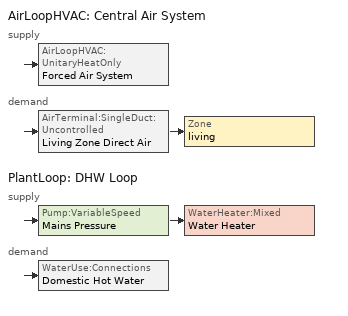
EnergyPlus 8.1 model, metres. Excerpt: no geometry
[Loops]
AirLoopHVAC 'Central Air System'
 supply: AirLoopHVAC:UnitaryHeatOnly 'Forced Air System'
 demand: AirTerminal:SingleDuct:Uncontrolled 'Living Zone Direct Air' > Zone 'living'
PlantLoop 'DHW Loop'
 supply: Pump:VariableSpeed 'Mains Pressure' > WaterHeater:Mixed 'Water Heater'
 demand: WaterUse:Connections 'Domestic Hot Water'
[EnergyManagementSystem:Sensor]
SensibleLoadPredicted: living; Zone Predicted Sensible Load to Setpoint Heat Transfer Rate
Tout: living; Zone Outdoor Air Drybulb Temperature
Tin: living; Zone Mean Air Temperature
Win: living; Zone Mean Air Humidity Ratio
Q_WH: Water Heater; Water Heater Gas Energy
[ZoneControl:Thermostat]
Living Zone Thermostat: Zone=living; Control Type Schedule=LivingZoneControl; Control 1=Living Zone Temperature SP
[ThermostatSetpoint:SingleHeating]
Living Zone Temperature SP: Heating Setpoint Temperature Schedule=HeatingSetPoint
[WaterUse:Equipment]
Name | Peak Flow rate {m^3/s} | Flow Rate Fraction Schedule | Target Temperature Schedule
Clothes Washer | 1.08055e-06 | ClothesWasher | CWWaterTempSchedule
Dishwasher | 3.95453e-07 | Dishwasher | DWWaterTempSchedule
Sinks | 2.13288e-06 | Sinks | SSBWaterTempSchedule
Showers | 3.79135e-06 | Showers | SSBWaterTempSchedule
Baths | 9.65901e-07 | Baths | SSBWaterTempSchedule
[AirLoopHVAC]
Central Air System: Design Supply Air Flow rate {m^3/s}=0.0849381
[AirLoopHVAC:UnitaryHeatOnly]
Forced Air System: Availability Schedule=AlwaysOn; Supply Air Fan Operating Mode Schedule=SupplyFanOperation; Maximum Supply Air Temperature {C}=48.8889; Supply Air Flow rate {m^3/s}=0.0849381; Controlling Zone or Thermostat Location=living; Supply Fan=Supply Fan; Fan Placement=BlowThrough; Heating Coil=Furnace Heating Coil
[Coil:Heating:Electric]
Furnace Heating Coil: Availability Schedule=HeatingSeasonSchedule; Efficiency=1; Nominal Capacity {W}=2813.01
[Fan:OnOff]
Supply Fan: Availability Schedule=SupplyFanAvailability; Fan Efficiency=0.117562; Pressure Rise {Pa}=124.55; Maximum Flow Rate {m^3/s}=0.0849428; Motor Efficiency=1; Motor In Airstream Fraction=1
[AirTerminal:SingleDuct:Uncontrolled]
Living Zone Direct Air: Availability Schedule=AlwaysOn; Maximum Flow Rate {m^3/s}=0.0849381
[AirLoopHVAC:ReturnPlenum]
Return Plenum: Zone=RA Duct Zone
[Zone equipment]
living: Living Zone Direct Air
[Sizing:Plant]
DHW Loop: Loop Type=Heating; Design Loop Exit Temperature {C}=51.6667; Loop Design Temperature Difference {deltaC}=5.55556
[PlantLoop]
DHW Loop: Fluid Type=Water; Plant Equipment Operation Scheme=DHW Loop Operation; Maximum Loop Temperature {C}=100; Minimum Loop Temperature {C}=0; Maximum Loop Flow Rate {m/s}  (This size represents the physical limitations to flow due to losses in the piping system. For BEopt we assume that the pipes are always adequately sized)=0.01; Minimum Loop Flow Rate {m^3/s}=0; Plant Loop Volume {m^3}=0.003; Load Distribution Scheme=Optimal
[PlantEquipmentOperationSchemes]
DHW Loop Operation: Control Scheme 1=DHW Control Scheme; Control Scheme 1 Schedule=AlwaysOn
[PlantEquipmentOperation:HeatingLoad]
DHW Control Scheme: Load Range 1 Lower Limit {W}=0; Load Range 1 Upper Limit {W}=1000000000000000; Priority Control 1 Equip List=DHW Plant Equipment
[Pump:VariableSpeed]
Mains Pressure: Rated Flow Rate {m^3/s}=0.01; Rated Pump Head {Pa}=1; Rated Power Consumption {W}=0; Motor Efficiency=1; Fraction of Motor Inefficiencies to Fluid Stream=0; Coefficient 1 of the Part Load Performance Curve=0; Coefficient 2 of the Part Load Performance Curve=1; Coefficient 3 of the Part Load Performance Curve=0; Coefficient 4 of the Part Load Performance Curve=0; Minimum Flow Rate {m^3/s}=0; Pump Control Type=Intermittent
[PlantEquipmentList]
DHW Plant Equipment: Water Heater
[WaterHeater:Mixed]
Water Heater: 0.143846, WaterHeaterSP1Schedule, 2, 99, Modulate, 11724, 0, 0, 0, NaturalGas, 0.773298, Zone, living, 4.15693, 1, 4.15693, 1, 1, 1, autosize, 1.5
[SetpointManager:Scheduled]
DHW Loop Setpoint Manager: Control Variable=Temperature; Schedule=DHWSupplySetpoint; Setpoint Node or NodeList=DHW Supply Outlet Node
[WaterUse:Connections]
Domestic Hot Water: Drain Water Heat Exchanger Type=None; Water Use Equipment 1=Sinks; Water Use Equipment 2=Showers; Water Use Equipment 3=Clothes Washer; Water Use Equipment 4=Dishwasher; Water Use Equipment 5=Baths
[Schedule:Constant]
Name | Schedule Type | Hourly Value
AlwaysOn; SupplyFanAvailability | FRACTION | 1
CWWaterTempSchedule | TEMPERATURE | 33.6111
DHWSupplySetpoint; DWWaterTempSchedule; WaterHeaterSP1Schedule | TEMPERATURE | 51.6667
LivingZoneControl | MULTIPLIER | 1
SSBWaterTempSchedule | TEMPERATURE | 43.3333
SupplyFanOperation | MULTIPLIER | 0
[Schedule:Day:Hourly]
BathsDayMult0; ClothesWasherDayMult2; DishwasherDayMult1; ShowersDayMult2; SinksDayMult1: FRACTION, 0, 0, 0, 0, 0, 0, 0, 0, 0, 0, 0, 0, 0, 0, 0, 0, 0, 0, 0, 0, 0, 0, 0, 0
BathsDayMult1: FRACTION, 0.0571429, 0.0285714, 0.0285714, 0.0285714, 0.0571429, 0.135714, 0.328571, 0.414286, 0.471429, 0.414286, 0.328571, 0.25, 0.221429, 0.164286, 0.164286, 0.164286, 0.278571, 0.328571, 0.55, 0.714286, 0.714286, 0.55, 0.471429, 0.278571
BathsDayMult2: FRACTION, 0.08, 0.04, 0.04, 0.04, 0.08, 0.19, 0.46, 0.58, 0.66, 0.58, 0.46, 0.35, 0.31, 0.23, 0.23, 0.23, 0.39, 0.46, 0.77, 1, 1, 0.77, 0.66, 0.39
ClothesWasherDayMult0: FRACTION, 0.085541, 0.0665319, 0.0380182, 0.0380182, 0.0665319, 0.10455, 0.2091, 0.465723, 0.693832, 0.817391, 0.798382, 0.712841, 0.636805, 0.570273, 0.465723, 0.494237, 0.475228, 0.465723, 0.465723, 0.465723, 0.465723, 0.446714, 0.304146, 0.161577
ClothesWasherDayMult1: FRACTION, 0.104651, 0.0813953, 0.0465116, 0.0465116, 0.0813953, 0.127907, 0.255814, 0.569767, 0.848837, 1, 0.976744, 0.872093, 0.77907, 0.697674, 0.569767, 0.604651, 0.581395, 0.569767, 0.569767, 0.569767, 0.569767, 0.546512, 0.372093, 0.197674
DishwasherDayMult0: FRACTION, 0.135135, 0.0630631, 0.045045, 0.027027, 0.027027, 0.0900901, 0.18018, 0.279279, 0.522523, 0.585586, 0.504505, 0.432432, 0.369369, 0.414414, 0.324324, 0.342342, 0.342342, 0.441441, 0.783784, 1, 0.810811, 0.603604, 0.396396, 0.279279
DishwasherDayMult2: FRACTION, 0.126126, 0.0588589, 0.042042, 0.0252252, 0.0252252, 0.0840841, 0.168168, 0.260661, 0.487688, 0.546547, 0.470871, 0.403604, 0.344745, 0.386787, 0.302703, 0.31952, 0.31952, 0.412012, 0.731532, 0.933333, 0.756757, 0.563363, 0.36997, 0.260661
HeatingSeasonSchedule01d; HeatingSeasonSchedule02d; HeatingSeasonSchedule03d; HeatingSeasonSchedule04d; HeatingSeasonSchedule05d; HeatingSeasonSchedule10d; HeatingSeasonSchedule11d; HeatingSeasonSchedule12d: ON/OFF, 1, 1, 1, 1, 1, 1, 1, 1, 1, 1, 1, 1, 1, 1, 1, 1, 1, 1, 1, 1, 1, 1, 1, 1
HeatingSeasonSchedule06d; HeatingSeasonSchedule07d; HeatingSeasonSchedule08d; HeatingSeasonSchedule09d: ON/OFF, 0, 0, 0, 0, 0, 0, 0, 0, 0, 0, 0, 0, 0, 0, 0, 0, 0, 0, 0, 0, 0, 0, 0, 0
HeatingSetPointDesignDay: TEMPERATURE, 21.1111, 21.1111, 21.1111, 21.1111, 21.1111, 21.1111, 21.1111, 21.1111, 21.1111, 21.1111, 21.1111, 21.1111, 21.1111, 21.1111, 21.1111, 21.1111, 21.1111, 21.1111, 21.1111, 21.1111, 21.1111, 21.1111, 21.1111, 21.1111
HeatingSetPointWeekday; HeatingSetPointWeekend: TEMPERATURE, 21.6667, 21.6667, 21.6667, 21.6667, 21.6667, 21.6667, 21.6667, 21.6667, 21.6667, 21.6667, 21.6667, 21.6667, 21.6667, 21.6667, 21.6667, 21.6667, 21.6667, 21.6667, 21.6667, 21.6667, 21.6667, 21.6667, 21.6667, 21.6667
ShowersDayMult0: FRACTION, 0.0870056, 0.039548, 0.0237288, 0.039548, 0.110734, 0.411299, 0.933333, 0.925424, 0.751412, 0.585311, 0.474576, 0.371751, 0.268927, 0.229379, 0.20565, 0.19774, 0.237288, 0.308475, 0.332203, 0.332203, 0.332203, 0.324294, 0.229379, 0.166102
ShowersDayMult1: FRACTION, 0.0932203, 0.0423729, 0.0254237, 0.0423729, 0.118644, 0.440678, 1, 0.991525, 0.805085, 0.627119, 0.508475, 0.398305, 0.288136, 0.245763, 0.220339, 0.211864, 0.254237, 0.330508, 0.355932, 0.355932, 0.355932, 0.347458, 0.245763, 0.177966
SinksDayMult0: FRACTION, 0.175897, 0.0879487, 0.0628205, 0.0628205, 0.0879487, 0.226154, 0.527692, 0.778974, 0.829231, 0.778974, 0.678462, 0.628205, 0.615641, 0.565385, 0.540256, 0.515128, 0.603077, 0.816667, 0.942308, 0.866923, 0.716154, 0.603077, 0.502564, 0.339231
SinksDayMult2: FRACTION, 0.186667, 0.0933333, 0.0666667, 0.0666667, 0.0933333, 0.24, 0.56, 0.826667, 0.88, 0.826667, 0.72, 0.666667, 0.653333, 0.6, 0.573333, 0.546667, 0.64, 0.866667, 1, 0.92, 0.76, 0.64, 0.533333, 0.36
[Schedule:Week:Compact]
BathsWk: For: Weekdays, BathsDayMult1, For: CustomDay1, BathsDayMult0, For: CustomDay2, BathsDayMult0, For: AllOtherDays, BathsDayMult2
ClothesWasherWk: For: Weekdays, ClothesWasherDayMult0, For: CustomDay1, ClothesWasherDayMult2, For: CustomDay2, ClothesWasherDayMult2, For: AllOtherDays, ClothesWasherDayMult1
DishwasherWk: For: Weekdays, DishwasherDayMult2, For: CustomDay1, DishwasherDayMult1, For: CustomDay2, DishwasherDayMult1, For: AllOtherDays, DishwasherDayMult0
HeatingSeasonSchedule01: For: Weekdays, HeatingSeasonSchedule01d, For: CustomDay1, HeatingSeasonSchedule01d, For: CustomDay2, HeatingSeasonSchedule01d, For: AllOtherDays, HeatingSeasonSchedule01d
HeatingSeasonSchedule02: For: Weekdays, HeatingSeasonSchedule02d, For: CustomDay1, HeatingSeasonSchedule02d, For: CustomDay2, HeatingSeasonSchedule02d, For: AllOtherDays, HeatingSeasonSchedule02d
HeatingSeasonSchedule03: For: Weekdays, HeatingSeasonSchedule03d, For: CustomDay1, HeatingSeasonSchedule03d, For: CustomDay2, HeatingSeasonSchedule03d, For: AllOtherDays, HeatingSeasonSchedule03d
HeatingSeasonSchedule04: For: Weekdays, HeatingSeasonSchedule04d, For: CustomDay1, HeatingSeasonSchedule04d, For: CustomDay2, HeatingSeasonSchedule04d, For: AllOtherDays, HeatingSeasonSchedule04d
HeatingSeasonSchedule05: For: Weekdays, HeatingSeasonSchedule05d, For: CustomDay1, HeatingSeasonSchedule05d, For: CustomDay2, HeatingSeasonSchedule05d, For: AllOtherDays, HeatingSeasonSchedule05d
HeatingSeasonSchedule06: For: Weekdays, HeatingSeasonSchedule06d, For: CustomDay1, HeatingSeasonSchedule06d, For: CustomDay2, HeatingSeasonSchedule06d, For: AllOtherDays, HeatingSeasonSchedule06d
HeatingSeasonSchedule07: For: Weekdays, HeatingSeasonSchedule07d, For: CustomDay1, HeatingSeasonSchedule07d, For: CustomDay2, HeatingSeasonSchedule07d, For: AllOtherDays, HeatingSeasonSchedule07d
HeatingSeasonSchedule08: For: Weekdays, HeatingSeasonSchedule08d, For: CustomDay1, HeatingSeasonSchedule08d, For: CustomDay2, HeatingSeasonSchedule08d, For: AllOtherDays, HeatingSeasonSchedule08d
HeatingSeasonSchedule09: For: Weekdays, HeatingSeasonSchedule09d, For: CustomDay1, HeatingSeasonSchedule09d, For: CustomDay2, HeatingSeasonSchedule09d, For: AllOtherDays, HeatingSeasonSchedule09d
HeatingSeasonSchedule10: For: Weekdays, HeatingSeasonSchedule10d, For: CustomDay1, HeatingSeasonSchedule10d, For: CustomDay2, HeatingSeasonSchedule10d, For: AllOtherDays, HeatingSeasonSchedule10d
HeatingSeasonSchedule11: For: Weekdays, HeatingSeasonSchedule11d, For: CustomDay1, HeatingSeasonSchedule11d, For: CustomDay2, HeatingSeasonSchedule11d, For: AllOtherDays, HeatingSeasonSchedule11d
HeatingSeasonSchedule12: For: Weekdays, HeatingSeasonSchedule12d, For: CustomDay1, HeatingSeasonSchedule12d, For: CustomDay2, HeatingSeasonSchedule12d, For: AllOtherDays, HeatingSeasonSchedule12d
HeatingSetPointWeek: For: Weekdays, HeatingSetPointWeekday, For: CustomDay1, HeatingSetPointWeekday, For: CustomDay2, HeatingSetPointWeekend, For: WinterDesignDay, HeatingSetPointDesignDay, For: AllOtherDays, HeatingSetPointWeekend
ShowersWk: For: Weekdays, ShowersDayMult0, For: CustomDay1, ShowersDayMult2, For: CustomDay2, ShowersDayMult2, For: AllOtherDays, ShowersDayMult1
SinksWk: For: Weekdays, SinksDayMult0, For: CustomDay1, SinksDayMult1, For: CustomDay2, SinksDayMult1, For: AllOtherDays, SinksDayMult2
[Schedule:Year]
Baths: FRACTION, BathsWk, 1, 1, 12, 31
ClothesWasher: FRACTION, ClothesWasherWk, 1, 1, 12, 31
Dishwasher: FRACTION, DishwasherWk, 1, 1, 12, 31
HeatingSeasonSchedule: ON/OFF, HeatingSeasonSchedule01, 1, 1, 1, 31, HeatingSeasonSchedule02, 2, 1, 2, 28, HeatingSeasonSchedule03, 3, 1, 3, 31, HeatingSeasonSchedule04, 4, 1, 4, 30, HeatingSeasonSchedule05, 5, 1, 5, 31, HeatingSeasonSchedule06, 6, 1, 6, 30, HeatingSeasonSchedule07, 7, 1, 7, 31, HeatingSeasonSchedule08, 8, 1, 8, 31, HeatingSeasonSchedule09, 9, 1, 9, 30, HeatingSeasonSchedule10, 10, 1, 10, 31, HeatingSeasonSchedule11, 11, 1, 11, 30, HeatingSeasonSchedule12, 12, 1, 12, 31
HeatingSetPoint: TEMPERATURE, HeatingSetPointWeek, 1, 1, 12, 31
Showers: FRACTION, ShowersWk, 1, 1, 12, 31
Sinks: FRACTION, SinksWk, 1, 1, 12, 31
